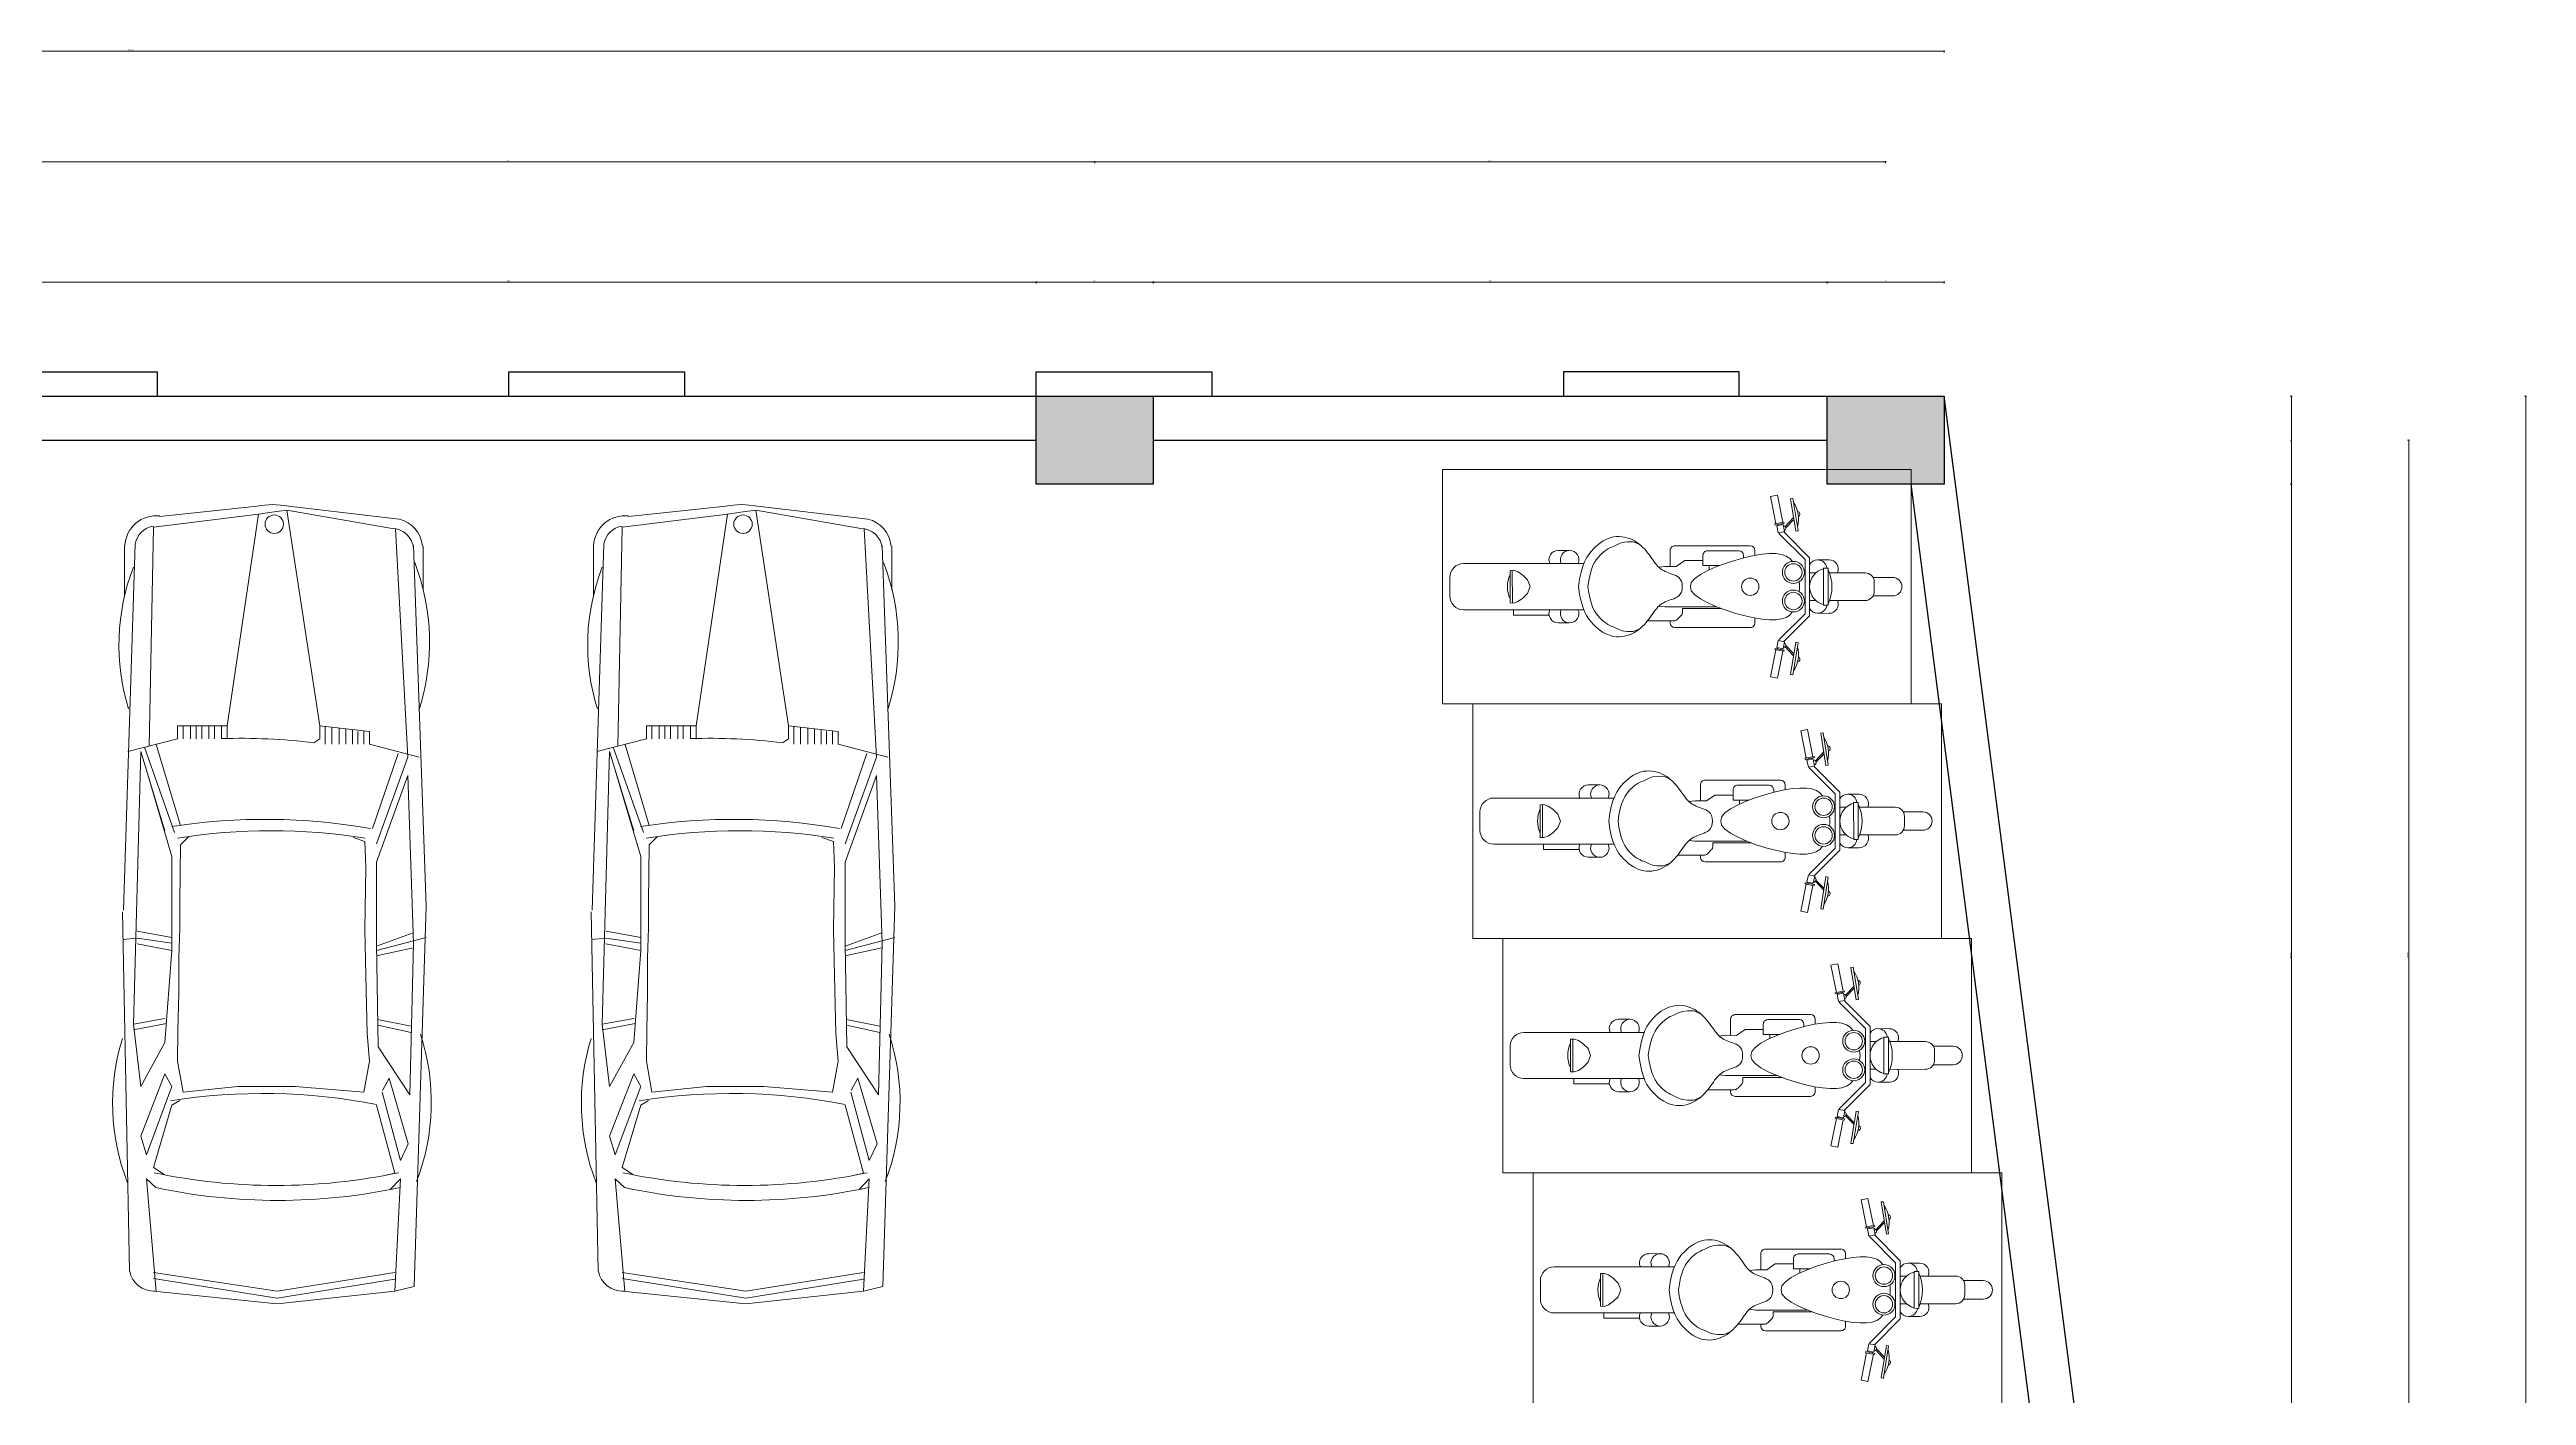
# Model space of a CAD drawing. Header units: inches. Extents: x -301229 to 1083107, y -854236 to 21026.
# Drawn here: x -14906 to 313, y -469480 to -461212 of the extents above; entities that cross this region are included whole.
import ezdxf

# ---------------------------------------------------------------- set-up
doc = ezdxf.new("R2010")
doc.units = ezdxf.units.IN
doc.header["$MEASUREMENT"] = 0
doc.layers.add('Furniture', color=96, linetype='Continuous', lineweight=13)
doc.layers.add('wall', color=10, linetype='Continuous', lineweight=30)
doc.dimstyles.new('Copy of Standard', dxfattribs={"dimtxt": 8, "dimasz": 5, "dimexe": 4, "dimexo": 0.0625, "dimgap": 1.5, "dimtad": 1, "dimdec": 1, "dimzin": 0, "dimdsep": 46, "dimlunit": 4, "dimtxsty": 'Standard', "dimblk": 'OBLIQUE', "dimcen": 0.09, "dimclrd": 1, "dimclre": 1, "dimclrt": 3, "dimadec": 0, "dimazin": 0, "dimtfac": 1, "dimtdec": 1, "dimtix": 1, "dimtofl": 0, "dimtmove": 1, "dimatfit": 3, "dimfxl": 8, "dimfxlon": 1, "dimtolj": 1, "dimtzin": 0, "dimlwd": 15, "dimlwe": 15, "dimarcsym": 0})

# ---------------------------------------------------------------- blocks, each defined once
blk = doc.blocks.new('BMW-P')
for p, q in [((0.223, 0.782), (2.303, 0.847)), ((2.313, 0.854), (4.353, 0.814)), ((2.461, 0.77), (2.47, 0.851)), ((0.234, 0.841), (0.516, 0.841)), ((1.402, 0.822), (1.329, 0.54)), ((1.862, 0.557), (1.378, 0.728)), ((2.95, 0.79), (1.402, 0.749)), ((1.853, 0.612), (1.402, 0.749)), ((1.998, 0.572), (1.507, 0.717)), ((2.422, 0.769), (2.458, 0.572)), ((2.461, 0.77), (2.49, 0.572)), ((2.494, 0.77), (2.531, 0.572)), ((2.95, 0.79), (2.918, 0.612)), ((2.982, 0.79), (2.946, 0.604)), ((3.305, 0.749), (2.95, 0.79)), ((3.305, 0.749), (3.055, 0.612)), ((3.587, 0.749), (3.232, 0.612)), ((3.692, 0.717), (3.305, 0.572)), ((3.692, 0.717), (3.587, 0.749)), ((3.829, 0.717), (4.468, 0.662)), ((3.878, 0.664), (3.829, 0.717)), ((0.009, 0.089), (0.067, 0.641)), ((0.055, 0.08), (0.128, 0.677)), ((0.128, 0.677), (1.371, 0.702)), ((1.822, 0.524), (1.362, 0.661)), ((2.531, 0.572), (1.998, 0.572)), ((3.055, 0.612), (2.531, 0.572)), ((3.305, 0.572), (3.232, 0.612)), ((3.383, 0.527), (3.41, 0.572)), ((3.765, 0.677), (3.41, 0.572)), ((3.803, 0.617), (3.765, 0.677)), ((4.361, 0.677), (4.466, -0.025)), ((4.394, 0.677), (4.507, -0.025)), ((4.466, 0.677), (4.539, -0.025)), ((1.257, 0.54), (1.257, 0.258)), ((1.329, 0.54), (1.257, 0.54)), ((1.329, 0.508), (1.257, 0.508)), ((1.329, 0.467), (1.257, 0.467)), ((1.329, 0.467), (1.257, 0.467)), ((1.329, 0.435), (1.257, 0.435)), ((1.932, 0.524), (1.884, 0.477)), ((2.258, 0.528), (1.932, 0.524)), ((2.404, 0.528), (2.258, 0.528)), ((2.574, 0.533), (2.404, 0.528)), ((2.772, 0.533), (2.574, 0.533)), ((2.989, 0.538), (2.772, 0.533)), ((3.16, 0.54), (2.989, 0.538)), ((3.337, 0.508), (3.16, 0.54)), ((3.337, 0.508), (3.305, 0.198)), ((1.329, 0.403), (1.257, 0.403)), ((1.329, 0.362), (1.257, 0.362)), ((1.329, 0.33), (1.257, 0.33)), ((1.329, 0.29), (1.257, 0.29)), ((1.329, 0.29), (1.257, 0.29)), ((0.055, 0.08), (1.257, 0.258)), ((1.329, 0.258), (1.257, 0.258)), ((1.329, 0.258), (1.328, 0.231)), ((3.305, 0.198), (3.305, 0.024)), ((0.041, -0.009), (0.055, 0.08)), ((3.305, 0.024), (3.305, -0.127)), ((0.082, -0.718), (0.009, -0.089)), ((0.031, -0.081), (0.041, -0.009)), ((1.257, -0.267), (0.031, -0.081)), ((0.136, -0.678), (0.031, -0.081)), ((3.305, -0.127), (3.337, -0.517)), ((4.466, -0.025), (4.361, -0.694)), ((4.507, -0.025), (4.399, -0.693)), ((4.539, -0.025), (4.466, -0.694)), ((1.289, -0.549), (1.257, -0.267)), ((1.329, -0.267), (1.257, -0.267)), ((1.353, -0.234), (1.329, -0.267)), ((1.361, -0.298), (1.26, -0.298)), ((1.361, -0.335), (1.264, -0.335)), ((1.361, -0.377), (1.269, -0.377)), ((1.361, -0.415), (1.273, -0.415)), ((1.361, -0.453), (1.278, -0.453)), ((1.361, -0.484), (1.289, -0.484)), ((1.361, -0.517), (1.289, -0.517)), ((1.361, -0.517), (1.289, -0.517)), ((1.361, -0.549), (1.289, -0.549)), ((1.434, -0.831), (1.361, -0.549)), ((1.913, -0.523), (1.89, -0.457)), ((2.06, -0.528), (1.913, -0.523)), ((2.413, -0.523), (2.06, -0.528)), ((2.673, -0.528), (2.413, -0.523)), ((3.003, -0.537), (2.673, -0.528)), ((3.16, -0.549), (3.003, -0.537)), ((3.337, -0.517), (3.16, -0.549)), ((1.434, -0.767), (0.137, -0.698)), ((1.84, -0.567), (1.413, -0.712)), ((1.926, -0.589), (1.434, -0.767)), ((2.031, -0.589), (1.539, -0.767)), ((2.031, -0.589), (2.49, -0.589)), ((2.508, -0.589), (2.432, -0.797)), ((2.531, -0.589), (2.458, -0.871)), ((2.49, -0.589), (3.078, -0.599)), ((2.563, -0.589), (2.517, -0.798)), ((2.923, -0.596), (2.961, -0.787)), ((2.956, -0.597), (2.998, -0.787)), ((3.352, -0.778), (3.078, -0.599)), ((3.327, -0.623), (3.256, -0.661)), ((3.629, -0.77), (3.256, -0.661)), ((3.724, -0.726), (3.337, -0.621)), ((3.797, -0.694), (3.41, -0.589)), ((3.808, -0.643), (3.797, -0.694)), ((3.89, -0.666), (3.829, -0.726)), ((4.466, -0.694), (3.829, -0.726)), ((4.466, -0.694), (4.439, -0.804)), ((2.281, -0.871), (0.232, -0.799)), ((1.539, -0.767), (2.49, -0.799)), ((4.439, -0.804), (2.281, -0.871)), ((2.49, -0.799), (3.352, -0.778)), ((3.724, -0.726), (3.629, -0.77)), ((0.235, -0.855), (0.485, -0.855))]:
    blk.add_line(p, q)
blk.add_circle((0.111, -0.009), 0.0524)
for centre, radius, start, end in [((0.797, -0.359), 1.232, 72.8697, 111.0375), ((3.399, -0.344), 1.253, 68.805, 107.0539), ((0.244, 0.66), 0.181, 93.1985, 186.1702), ((0.244, 0.66), 0.123, 99.8659, 171.9709), ((4.329, 0.677), 0.137, 356.6335, 79.992), ((5.208, 0.04), 3.421, 171.0484, 190.0393), ((6.716, 0.056), 3.372, 171.0559, 191.0409), ((0.511, -0.02), 3.355, 348.0688, 11.9312), ((0.596, -0.029), 3.355, 348.0688, 11.9312), ((5.273, 0.008), 3.421, 171.0484, 188.9516), ((4.676, 0.177), 3.349, 178.0679, 187.0565), ((0.421, 0), 0.421, 167.8285, 192.1715), ((0.257, -0.678), 0.121, 180, 266.1859), ((0.251, -0.677), 0.174, 193.3925, 264.8056), ((0.781, 0.363), 1.254, 248.8831, 288.0834), ((3.394, 0.346), 1.247, 251.9166, 291.1169)]:
    blk.add_arc(centre, radius, start, end)
blk = doc.blocks.new('harley')
for p, q in [((3.24, 45.54), (2.75, 41.3)), ((7.22, 45.08), (6.73, 40.84)), ((1.56, 39.7), (0.68, 32.05)), ((5.76, 41.22), (3.78, 41.45)), ((6.64, 31.34), (7.52, 39.01)), ((-2.37, 29.81), (-2.09, 32.28)), ((-9.3, 23.22), (-3.08, 28.15)), ((-8.98, 22.2), (-2.78, 27.11)), ((-3.08, 28.15), (3.17, 27.43)), ((-2.78, 27.11), (3.05, 26.44)), ((-0.46, 30.87), (-0.35, 31.86)), ((-0.46, 30.87), (7.48, 29.95)), ((-0.35, 31.86), (7.6, 30.95)), ((0.34, 29.12), (0.19, 27.78)), ((9.41, 26.71), (3.17, 27.43)), ((6.15, 27.09), (6.3, 28.43)), ((7.48, 29.95), (7.6, 30.95)), ((9.14, 28.47), (9.42, 30.94)), ((-17.34, 22.76), (-11.36, 23.25)), ((-17.22, 21.26), (-17.34, 22.76)), ((-17.22, 21.26), (-11.24, 21.75)), ((-9.14, 25.83), (-16.23, 25.51)), ((-9.21, 26.33), (-16.21, 26.01)), ((-10.41, 23.67), (-12.12, 25.7)), ((-11.71, 25.72), (-10.12, 23.76)), ((-11.38, 23.5), (-11.13, 23.52)), ((-11.38, 23.5), (-11.22, 21.51)), ((-11.22, 21.51), (-10.97, 21.53)), ((-11.13, 23.52), (-10.97, 21.53)), ((-11.09, 23.02), (-10.86, 23.04)), ((-11.01, 22.02), (-10.78, 22.04)), ((-9.22, 22.18), (-8.98, 22.2)), ((8.89, 25.76), (3.05, 26.44)), ((13.8, 19.57), (8.89, 25.76)), ((14.35, 20.49), (9.41, 26.71)), ((14.79, 23.07), (21.62, 21.14)), ((14.97, 23.54), (21.71, 21.63)), ((17.26, 22.37), (15.26, 20.83)), ((15.52, 20.68), (17.66, 22.26)), ((-4.94, 16.43), (-6, 16.55)), ((14.03, 19.5), (13.8, 19.57)), ((15.74, 18.94), (15.52, 19.01)), ((16.2, 20.37), (15.58, 18.46)), ((15.82, 18.38), (15.58, 18.46)), ((16.44, 20.29), (15.82, 18.38)), ((16.04, 19.89), (15.82, 19.96)), ((21.61, 16.78), (15.9, 18.62)), ((16.44, 20.29), (16.2, 20.37)), ((22.07, 18.21), (16.36, 20.05)), ((21.61, 16.78), (22.07, 18.21)), ((-7.11, 15.67), (-8.98, -0.58)), ((7.72, 12.47), (8.26, 12.41)), ((9.14, 11.3), (8.36, 4.55)), ((8.55, 14.87), (9.61, 14.75)), ((10.49, 13.64), (8.61, -2.61)), ((-3.48, 7.93), (-4.77, -3.23)), ((-4.71, 0.6), (-3.74, 8.99)), ((5.2, 5.31), (4.31, 5.41)), ((5.04, 3.93), (5.44, 7.41)), ((-7.2, -0.28), (-6.24, 0.48)), ((-5.51, 0.69), (-4.71, 0.6)), ((7.25, 3.67), (5.04, 3.93)), ((6.12, 3.8), (5.67, -0.11)), ((-8.23, -6.65), (-7.57, -0.95)), ((-8.1, -1.68), (-7.66, -1.73)), ((-4.77, -3.23), (-4.76, -4.55)), ((7.51, -3.49), (4.04, -3.08)), ((-7.41, -20.61), (-10.4, -46.5)), ((-10.6, -23.35), (-10.88, -25.82)), ((-0.47, -47.65), (2.52, -21.75)), ((5, -25.15), (4.71, -27.62)), ((-7.76, -36.67), (-0.8, -37.48)), ((-7.75, -36.17), (-0.7, -36.99)), ((-7.76, -49.82), (-3.79, -50.28))]:
    blk.add_line(p, q)
for points in [[(-16.23, 25.51), (-16.23, 25.97), (-16.21, 26.01)], [(-9.14, 25.83), (-9.18, 26.29), (-9.21, 26.33)], [(-2.7, 24.33), (-3.43, 23.85), (-4.02, 23.13), (-4.47, 22.18), (-4.78, 21), (-4.95, 19.62), (-5, 18.03), (-4.93, 16.25), (-4.73, 14.3), (-4.41, 12.19), (-3.99, 10.02), (-3.47, 7.9), (-2.86, 5.93), (-2.18, 4.23), (-1.44, 2.9), (-0.64, 2.05), (0.21, 1.8)], [(8.17, 23.08), (8.77, 22.44), (9.18, 21.61), (9.4, 20.58), (9.44, 19.36), (9.29, 17.97), (8.98, 16.42), (8.5, 14.7), (7.86, 12.84), (7.07, 10.86), (6.17, 8.84), (5.18, 6.9), (4.14, 5.12), (3.09, 3.62), (2.06, 2.5), (1.09, 1.85), (0.21, 1.8)], [(14.79, 23.07), (14.93, 23.51), (14.97, 23.54)], [(21.62, 21.14), (21.72, 21.58), (21.71, 21.63)], [(0, 0), (-0.66, 0.03), (-1.21, -0.05), (-1.66, -0.23), (-2.02, -0.48), (-2.33, -0.79), (-2.58, -1.14), (-2.79, -1.51), (-2.98, -1.89), (-3.16, -2.26), (-3.35, -2.62), (-3.53, -2.97), (-3.72, -3.3), (-3.93, -3.62), (-4.15, -3.92), (-4.4, -4.21), (-4.67, -4.47), (-4.97, -4.72), (-5.3, -4.96), (-5.66, -5.19), (-6.04, -5.41), (-6.44, -5.63), (-6.85, -5.85), (-7.28, -6.09), (-7.72, -6.34), (-8.17, -6.61), (-8.61, -6.9), (-9.06, -7.22), (-9.5, -7.55), (-9.92, -7.92), (-10.33, -8.31), (-10.71, -8.72), (-11.06, -9.17), (-11.38, -9.65), (-11.66, -10.15), (-11.91, -10.68), (-12.11, -11.22), (-12.26, -11.78), (-12.37, -12.36), (-12.42, -12.94), (-12.41, -13.52), (-12.35, -14.11), (-12.23, -14.7), (-12.05, -15.28), (-11.82, -15.86), (-11.53, -16.45), (-11.19, -17.03), (-10.79, -17.61), (-10.35, -18.18), (-9.85, -18.76), (-9.28, -19.32), (-8.59, -19.88), (-7.78, -20.41), (-6.79, -20.93), (-5.62, -21.43), (-4.22, -21.89), (-2.58, -22.33)], [(0, 0), (0.65, -0.12), (1.16, -0.33), (1.56, -0.6), (1.86, -0.93), (2.09, -1.3), (2.25, -1.69), (2.37, -2.11), (2.47, -2.52), (2.57, -2.92), (2.66, -3.32), (2.76, -3.7), (2.87, -4.06), (3, -4.42), (3.15, -4.77), (3.32, -5.1), (3.53, -5.42), (3.76, -5.73), (4.03, -6.04), (4.33, -6.34), (4.65, -6.64), (4.99, -6.95), (5.34, -7.26), (5.7, -7.59), (6.07, -7.93), (6.44, -8.3), (6.81, -8.68), (7.18, -9.09), (7.53, -9.52), (7.86, -9.97), (8.16, -10.44), (8.44, -10.93), (8.68, -11.45), (8.88, -11.98), (9.05, -12.54), (9.16, -13.11), (9.23, -13.69), (9.26, -14.27), (9.23, -14.85), (9.14, -15.43), (9.01, -16), (8.81, -16.55), (8.56, -17.09), (8.25, -17.62), (7.89, -18.14), (7.48, -18.64), (7.01, -19.13), (6.5, -19.6), (5.94, -20.06), (5.32, -20.51), (4.63, -20.93), (3.84, -21.31), (2.92, -21.65), (1.85, -21.93), (0.59, -22.14), (-0.88, -22.28), (-2.58, -22.33)], [(5.67, -0.11), (4.18, -1.81), (3.91, -4.23), (3.6, -5.51)], [(-10.02, -8.02), (-10.39, -8.55), (-10.86, -9.47), (-11, -10.77), (-10.98, -11.83), (-10.81, -12.57), (-10.37, -13.8), (-10.29, -14.2), (-10.16, -14.62), (-9.99, -15.05), (-9.77, -15.5), (-9.5, -15.96), (-9.17, -16.43), (-8.8, -16.92), (-8.39, -17.38), (-7.94, -17.83), (-7.41, -18.26), (-6.76, -18.69), (-5.94, -19.12), (-4.91, -19.55), (-3.65, -19.98), (-2.35, -20.32)], [(7.93, -10.09), (8.17, -10.69), (8.42, -11.69), (8.26, -12.99), (8, -14.02), (7.66, -14.7), (6.96, -15.8), (6.78, -16.17), (6.56, -16.55), (6.3, -16.93), (5.98, -17.31), (5.61, -17.7), (5.19, -18.09), (4.72, -18.48), (4.21, -18.84), (3.67, -19.17), (3.06, -19.47), (2.32, -19.74), (1.42, -19.97), (0.33, -20.16), (-0.99, -20.28), (-2.35, -20.32)], [(-9.42, -27.97), (-10.31, -35.65), (-9.16, -35.79)], [(-3.76, -32.72), (-5.31, -33.12), (-6.5, -34.07), (-7.3, -35), (-7.73, -35.86), (-7.78, -36.63), (-7.76, -36.67)], [(-3.76, -32.72), (-2.37, -33.45), (-1.43, -34.65), (-0.86, -35.74), (-0.65, -36.68), (-0.77, -37.44), (-0.8, -37.48)]]:
    blk.add_lwpolyline(points)
for points in [[(-9.21, 21.99), (-9.31, 23.38), (-10.88, 23.26), (-10.77, 21.87)], [(13.98, 19.32), (14.39, 20.64), (15.89, 20.17), (15.47, 18.84)]]:
    blk.add_lwpolyline(points, close=True)
for centre, radius in [((-0.32, 24.28), 2.38), ((-0.32, 24.28), 1.88), ((5.84, 23.57), 2.38), ((5.84, 23.57), 1.88), ((1.69, 14.64), 1.88)]:
    blk.add_circle(centre, radius)
for centre, radius, start, end in [((5.23, 45.31), 2, 83.4161, 173.4161), ((5.23, 45.31), 2, 353.4161, 83.4161), ((3.55, 39.47), 2, 83.4161, 173.4161), ((5.54, 39.24), 2, 353.4161, 83.4161), ((-0.1, 32.05), 2, 60.8099, 173.4161), ((2.7, 23.71), 8.58, 57.9805, 108.8517), ((7.43, 31.18), 2, 353.3437, 105.9499), ((-12.76, 26.61), 0.547, 12.451, 171.1527), ((-0.38, 29.58), 2, 173.4161, 232.8637), ((-0.38, 29.58), 2, 90.0018, 173.4161), ((3.62, 31.41), 4, 187.8936, 338.9386), ((7.15, 28.7), 2, 353.3437, 76.7581), ((7.15, 28.7), 2, 293.8962, 353.3437), ((-12.44, 20.33), 6.42, 68.2756, 116.9781), ((-10.1, 23.22), 0.547, 15.0371, 173.7388), ((2.35, 20.39), 4.92, 70.8496, 95.9826), ((16.75, 16.96), 6.42, 49.8541, 98.5566), ((18.49, 23), 0.547, 355.6796, 154.3813), ((-6.11, 15.56), 1, 83.4161, 173.4161), ((15.12, 20.31), 0.547, 353.0935, 151.7952), ((8.14, 11.42), 1, 353.4161, 83.4161), ((9.5, 13.75), 1, 353.4161, 83.4161), ((-5.62, -0.3), 1, 83.4161, 128.3968), ((7.36, 4.67), 1, 263.4161, 353.4161), ((-7.99, -0.69), 1, 173.4161, 263.4161), ((-6.58, -1.06), 1, 128.3968, 173.4161), ((7.62, -2.49), 1, 263.4161, 353.4161), ((-8.89, -26.05), 2, 173.4161, 288.3513), ((-8.61, -23.58), 2, 173.4161, 288.3513), ((-8.61, -23.58), 2, 58.4809, 173.4161), ((3.01, -24.92), 2, 238.4809, 353.4161), ((3.01, -24.92), 2, 353.4161, 108.3513), ((2.72, -27.39), 2, 238.4809, 353.4161), ((-3.61, -31.27), 6.42, 239.0649, 287.7674), ((-7.42, -46.84), 3, 173.4161, 263.4161), ((-3.45, -47.3), 3, 263.4161, 353.4161)]:
    blk.add_arc(centre, radius, start, end)
blk = doc.blocks.new('Bike_Plan')
blk.add_blockref('harley', (17.34, 50.28))
blk = doc.blocks.new('_Oblique')
at = {"color": 0, "linetype": 'ByBlock', "lineweight": -2}
blk.add_line((-0.5, -0.5), (0.5, 0.5), dxfattribs=at)
blk = doc.blocks.new('*D1174')
at = {"layer": 'Defpoints', "color": 0, "transparency": 16777216}
for p in [(-3264, -463342), (-3264, -463882), (-1130, -463882)]:
    blk.add_point(p, dxfattribs=at)
at = {"layer": 'wall', "color": 1, "lineweight": 15, "transparency": 16777216}
for p, q in [((-1138, -463342), (-1126, -463342)), ((-1130, -463342), (-1130, -463882)), ((-1138, -463882), (-1126, -463882))]:
    blk.add_line(p, q, dxfattribs=at)
at = {"layer": 'wall', "color": 1, "lineweight": 15, "transparency": 16777216, "xscale": 5, "yscale": 5, "zscale": 5}
for p, rotation in [((-1130, -463342), 90), ((-1130, -463882), 270)]:
    blk.add_blockref('_Oblique', p, dxfattribs=dict(at, rotation=rotation))
at = {"layer": 'wall', "color": 3, "transparency": 16777216, "insert": (-1136, -463612), "char_height": 8, "attachment_point": 5, "rotation": 90}
blk.add_mtext("\\A1;45'", dxfattribs=at)
blk = doc.blocks.new('*D1175')
at = {"layer": 'Defpoints', "color": 0, "transparency": 16777216}
for p in [(-3264, -463882), (-2449, -469672), (-1130, -469672)]:
    blk.add_point(p, dxfattribs=at)
at = {"layer": 'wall', "color": 1, "lineweight": 15, "transparency": 16777216}
for p, q in [((-1138, -463882), (-1126, -463882)), ((-1130, -463882), (-1130, -469672)), ((-1138, -469672), (-1126, -469672))]:
    blk.add_line(p, q, dxfattribs=at)
at = {"layer": 'wall', "color": 1, "lineweight": 15, "transparency": 16777216, "xscale": 5, "yscale": 5, "zscale": 5}
for p, rotation in [((-1130, -463882), 90), ((-1130, -469672), 270)]:
    blk.add_blockref('_Oblique', p, dxfattribs=dict(at, rotation=rotation))
at = {"layer": 'wall', "color": 3, "transparency": 16777216, "insert": (-1136, -466777), "char_height": 8, "attachment_point": 5, "rotation": 90}
blk.add_mtext('\\A1;482\'-6"', dxfattribs=at)
blk = doc.blocks.new('*D1181')
at = {"layer": 'Defpoints', "color": 0, "transparency": 16777216}
for p in [(-3264, -463612), (-2449, -469942), (-410, -469942)]:
    blk.add_point(p, dxfattribs=at)
at = {"layer": 'wall', "color": 1, "lineweight": 15, "transparency": 16777216}
for p, q in [((-418, -463612), (-406, -463612)), ((-410, -463612), (-410, -469942)), ((-418, -469942), (-406, -469942))]:
    blk.add_line(p, q, dxfattribs=at)
at = {"layer": 'wall', "color": 1, "lineweight": 15, "transparency": 16777216, "xscale": 5, "yscale": 5, "zscale": 5}
for p, rotation in [((-410, -463612), 90), ((-410, -469942), 270)]:
    blk.add_blockref('_Oblique', p, dxfattribs=dict(at, rotation=rotation))
at = {"layer": 'wall', "color": 3, "transparency": 16777216, "insert": (-416, -466777), "char_height": 8, "attachment_point": 5, "rotation": 90}
blk.add_mtext('\\A1;527\'-6"', dxfattribs=at)
blk = doc.blocks.new('*D1184')
at = {"layer": 'Defpoints', "color": 0, "transparency": 16777216}
for p in [(-1130, -463342), (-1130, -484294), (309, -484294)]:
    blk.add_point(p, dxfattribs=at)
at = {"layer": 'wall', "color": 1, "lineweight": 15, "transparency": 16777216}
for p, q in [((301, -463342), (313, -463342)), ((309, -463342), (309, -484294)), ((301, -484294), (313, -484294))]:
    blk.add_line(p, q, dxfattribs=at)
at = {"layer": 'wall', "color": 1, "lineweight": 15, "transparency": 16777216, "xscale": 5, "yscale": 5, "zscale": 5}
for p, rotation in [((309, -463342), 90), ((309, -484294), 270)]:
    blk.add_blockref('_Oblique', p, dxfattribs=dict(at, rotation=rotation))
at = {"layer": 'wall', "color": 3, "transparency": 16777216, "insert": (304, -473818), "char_height": 8, "attachment_point": 5, "rotation": 90}
blk.add_mtext("\\A1;1746'", dxfattribs=at)
blk = doc.blocks.new('*D1201')
at = {"layer": 'Defpoints', "color": 0, "transparency": 16777216}
for p in [(-8484, -461902), (-15684, -463342), (-8484, -463342)]:
    blk.add_point(p, dxfattribs=at)
at = {"layer": 'wall', "color": 1, "lineweight": 15, "transparency": 16777216}
for p, q in [((-15684, -461910), (-15684, -461898)), ((-8484, -461910), (-8484, -461898)), ((-15684, -461902), (-8484, -461902))]:
    blk.add_line(p, q, dxfattribs=at)
at = {"layer": 'wall', "color": 1, "lineweight": 15, "transparency": 16777216, "xscale": 5, "yscale": 5, "zscale": 5, "rotation": 180}
blk.add_blockref('_Oblique', (-15684, -461902), dxfattribs=at)
at = {"layer": 'wall', "color": 1, "lineweight": 15, "transparency": 16777216, "xscale": 5, "yscale": 5, "zscale": 5}
blk.add_blockref('_Oblique', (-8484, -461902), dxfattribs=at)
at = {"layer": 'wall', "color": 3, "transparency": 16777216, "insert": (-12084, -461896), "char_height": 8, "attachment_point": 5}
blk.add_mtext("\\A1;600'", dxfattribs=at)
blk = doc.blocks.new('*D1202')
at = {"layer": 'Defpoints', "color": 0, "transparency": 16777216}
for p in [(-3624, -461902), (-8484, -463342), (-3624, -463342)]:
    blk.add_point(p, dxfattribs=at)
at = {"layer": 'wall', "color": 1, "lineweight": 15, "transparency": 16777216}
for p, q in [((-8484, -461910), (-8484, -461898)), ((-3624, -461910), (-3624, -461898)), ((-8484, -461902), (-3624, -461902))]:
    blk.add_line(p, q, dxfattribs=at)
at = {"layer": 'wall', "color": 1, "lineweight": 15, "transparency": 16777216, "xscale": 5, "yscale": 5, "zscale": 5, "rotation": 180}
blk.add_blockref('_Oblique', (-8484, -461902), dxfattribs=at)
at = {"layer": 'wall', "color": 1, "lineweight": 15, "transparency": 16777216, "xscale": 5, "yscale": 5, "zscale": 5}
blk.add_blockref('_Oblique', (-3624, -461902), dxfattribs=at)
at = {"layer": 'wall', "color": 3, "transparency": 16777216, "insert": (-6054, -461896), "char_height": 8, "attachment_point": 5}
blk.add_mtext("\\A1;405'", dxfattribs=at)
blk = doc.blocks.new('*D1207')
at = {"layer": 'Defpoints', "color": 0, "transparency": 16777216}
for p in [(-8844, -462640), (-15324, -463342), (-8844, -463342)]:
    blk.add_point(p, dxfattribs=at)
at = {"layer": 'wall', "color": 1, "lineweight": 15, "transparency": 16777216}
for p, q in [((-15324, -462648), (-15324, -462636)), ((-15324, -462640), (-8844, -462640)), ((-8844, -462648), (-8844, -462636))]:
    blk.add_line(p, q, dxfattribs=at)
at = {"layer": 'wall', "color": 1, "lineweight": 15, "transparency": 16777216, "xscale": 5, "yscale": 5, "zscale": 5, "rotation": 180}
blk.add_blockref('_Oblique', (-15324, -462640), dxfattribs=at)
at = {"layer": 'wall', "color": 1, "lineweight": 15, "transparency": 16777216, "xscale": 5, "yscale": 5, "zscale": 5}
blk.add_blockref('_Oblique', (-8844, -462640), dxfattribs=at)
at = {"layer": 'wall', "color": 3, "transparency": 16777216, "insert": (-12084, -462634), "char_height": 8, "attachment_point": 5}
blk.add_mtext("\\A1;540'", dxfattribs=at)
blk = doc.blocks.new('*D1208')
at = {"layer": 'Defpoints', "color": 0, "transparency": 16777216}
for p in [(-8124, -462640), (-8844, -463342), (-8124, -463342)]:
    blk.add_point(p, dxfattribs=at)
at = {"layer": 'wall', "color": 1, "lineweight": 15, "transparency": 16777216}
for p, q in [((-8844, -462648), (-8844, -462636)), ((-8844, -462640), (-8124, -462640)), ((-8124, -462648), (-8124, -462636))]:
    blk.add_line(p, q, dxfattribs=at)
at = {"layer": 'wall', "color": 1, "lineweight": 15, "transparency": 16777216, "xscale": 5, "yscale": 5, "zscale": 5, "rotation": 180}
blk.add_blockref('_Oblique', (-8844, -462640), dxfattribs=at)
at = {"layer": 'wall', "color": 1, "lineweight": 15, "transparency": 16777216, "xscale": 5, "yscale": 5, "zscale": 5}
blk.add_blockref('_Oblique', (-8124, -462640), dxfattribs=at)
at = {"layer": 'wall', "color": 3, "transparency": 16777216, "insert": (-8484, -462634), "char_height": 8, "attachment_point": 5}
blk.add_mtext("\\A1;60'", dxfattribs=at)
blk = doc.blocks.new('*D1209')
at = {"layer": 'Defpoints', "color": 0, "transparency": 16777216}
for p in [(-3984, -462640), (-8124, -463342), (-3984, -463342)]:
    blk.add_point(p, dxfattribs=at)
at = {"layer": 'wall', "color": 1, "lineweight": 15, "transparency": 16777216}
for p, q in [((-8124, -462648), (-8124, -462636)), ((-8124, -462640), (-3984, -462640)), ((-3984, -462648), (-3984, -462636))]:
    blk.add_line(p, q, dxfattribs=at)
at = {"layer": 'wall', "color": 1, "lineweight": 15, "transparency": 16777216, "xscale": 5, "yscale": 5, "zscale": 5, "rotation": 180}
blk.add_blockref('_Oblique', (-8124, -462640), dxfattribs=at)
at = {"layer": 'wall', "color": 1, "lineweight": 15, "transparency": 16777216, "xscale": 5, "yscale": 5, "zscale": 5}
blk.add_blockref('_Oblique', (-3984, -462640), dxfattribs=at)
at = {"layer": 'wall', "color": 3, "transparency": 16777216, "insert": (-6054, -462634), "char_height": 8, "attachment_point": 5}
blk.add_mtext("\\A1;345'", dxfattribs=at)
blk = doc.blocks.new('*D1210')
at = {"layer": 'Defpoints', "color": 0, "transparency": 16777216}
for p in [(-3264, -462640), (-3984, -463342), (-3264, -463342)]:
    blk.add_point(p, dxfattribs=at)
at = {"layer": 'wall', "color": 1, "lineweight": 15, "transparency": 16777216}
for p, q in [((-3984, -462648), (-3984, -462636)), ((-3984, -462640), (-3264, -462640)), ((-3264, -462648), (-3264, -462636))]:
    blk.add_line(p, q, dxfattribs=at)
at = {"layer": 'wall', "color": 1, "lineweight": 15, "transparency": 16777216, "xscale": 5, "yscale": 5, "zscale": 5, "rotation": 180}
blk.add_blockref('_Oblique', (-3984, -462640), dxfattribs=at)
at = {"layer": 'wall', "color": 1, "lineweight": 15, "transparency": 16777216, "xscale": 5, "yscale": 5, "zscale": 5}
blk.add_blockref('_Oblique', (-3264, -462640), dxfattribs=at)
at = {"layer": 'wall', "color": 3, "transparency": 16777216, "insert": (-3624, -462634), "char_height": 8, "attachment_point": 5}
blk.add_mtext("\\A1;60'", dxfattribs=at)
blk = doc.blocks.new('*D1163')
at = {"layer": 'Defpoints', "color": 0, "transparency": 16777216}
for p in [(-3264, -461222), (-25554, -462640), (-3264, -462640)]:
    blk.add_point(p, dxfattribs=at)
at = {"layer": 'wall', "color": 1, "lineweight": 15, "transparency": 16777216}
for p, q in [((-25554, -461230), (-25554, -461218)), ((-25554, -461222), (-3264, -461222)), ((-3264, -461230), (-3264, -461218))]:
    blk.add_line(p, q, dxfattribs=at)
at = {"layer": 'wall', "color": 1, "lineweight": 15, "transparency": 16777216, "xscale": 5, "yscale": 5, "zscale": 5, "rotation": 180}
blk.add_blockref('_Oblique', (-25554, -461222), dxfattribs=at)
at = {"layer": 'wall', "color": 1, "lineweight": 15, "transparency": 16777216, "xscale": 5, "yscale": 5, "zscale": 5}
blk.add_blockref('_Oblique', (-3264, -461222), dxfattribs=at)
at = {"layer": 'wall', "color": 3, "transparency": 16777216, "insert": (-14409, -461217), "char_height": 8, "attachment_point": 5}
blk.add_mtext('\\A1;1857\'-6"', dxfattribs=at)

msp = doc.modelspace()

# ---------------------------------------------------------------- hatches: boundary and pattern name
at = {"layer": 'wall'}
for points in [[(-8124.17, -463881.79), (-8124.17, -463341.79), (-8844.17, -463341.79), (-8844.17, -463881.79)], [(-3264.17, -463881.79), (-3264.17, -463341.79), (-3984.17, -463341.79), (-3984.17, -463881.79)]]:
    msp.add_hatch(color=2, dxfattribs=at).paths.add_polyline_path(points)

# ---------------------------------------------------------------- linework, layer by layer
at = {"layer": 'Furniture'}
for points in [[(-6346.82, -463791.79), (-6346.82, -465231.79), (-3466.82, -465231.79), (-3466.82, -463791.79), (-6346.82, -463791.79)], [(-6161.28, -465231.79), (-6161.28, -466671.79), (-3281.28, -466671.79), (-3281.28, -465231.79), (-6161.28, -465231.79)], [(-5975.74, -466671.79), (-5975.74, -468111.79), (-3095.74, -468111.79), (-3095.74, -466671.79), (-5975.74, -466671.79)], [(-5790.19, -468111.79), (-5790.19, -469551.79), (-2910.19, -469551.79), (-2910.19, -468111.79), (-5790.19, -468111.79)]]:
    msp.add_lwpolyline(points, dxfattribs=at)
at = {"layer": 'wall'}
for p, q in [((-15324.17, -463341.79), (-8844.17, -463341.79)), ((-8124.17, -463341.79), (-3984.17, -463341.79)), ((-1850.19, -474315.73), (-3264.17, -463341.79)), ((-15324.17, -463611.79), (-8844.17, -463611.79)), ((-8124.17, -463611.79), (-3984.17, -463611.79)), ((-2720.79, -469671.79), (-3466.82, -463881.79))]:
    msp.add_line(p, q, dxfattribs=at)
for points in [[(-15324.17, -463341.79), (-15324.17, -463191.79), (-14244.17, -463191.79), (-14244.17, -463341.79)], [(-12084.17, -463341.79), (-12084.17, -463191.79), (-11004.17, -463191.79), (-11004.17, -463341.79)], [(-8844.17, -463341.79), (-8844.17, -463191.79), (-7764.17, -463191.79), (-7764.17, -463341.79)], [(-4524.17, -463341.79), (-4524.17, -463191.79), (-5604.17, -463191.79), (-5604.17, -463341.79)], [(-8844.17, -463341.79), (-8124.17, -463341.79), (-8124.17, -463881.79), (-8844.17, -463881.79), (-8844.17, -463341.79)], [(-3984.17, -463341.79), (-3264.17, -463341.79), (-3264.17, -463881.79), (-3984.17, -463881.79), (-3984.17, -463341.79)]]:
    msp.add_lwpolyline(points, dxfattribs=at)
at = {"layer": 'wall', "color": 5, "lineweight": 0}
msp.add_lwpolyline([(-25554.17, -463341.79), (-25554.17, -470211.79), (-8844.17, -470211.79), (-8844.17, -476694.21), (-16044.17, -476694.21), (-16044.17, -483319.91), (-3494.14, -484352.21), (-1850.19, -474315.73), (-3264.17, -463341.79), (-25554.17, -463341.79)], dxfattribs=at)

# ---------------------------------------------------------------- block references
at = {"layer": 'Furniture'}
for name, p, xscale, yscale, zscale, rotation in [('Bike_Plan', (-6346.31, -464836.38), -28.35000000110473, 28.35000000108266, 28.35, 263.4161269575177), ('BMW-P', (-13534.52, -464007.36), -1081.876622609849, 1081.876622610725, 1081.876622610751, 89.99975861324981), ('BMW-P', (-10654.52, -464007.36), -1081.876622609849, 1081.876622610725, 1081.876622610751, 89.99975861324981), ('Bike_Plan', (-6160.76, -466276.38), -28.35000000110473, 28.35000000108266, 28.35, 263.4161269575177), ('Bike_Plan', (-5975.22, -467716.38), -28.35000000110473, 28.35000000108266, 28.35, 263.4161269575177), ('Bike_Plan', (-5789.68, -469156.38), -28.35000000110473, 28.35000000108266, 28.35, 263.4161269575177)]:
    msp.add_blockref(name, p, dxfattribs=dict(at, xscale=xscale, yscale=yscale, zscale=zscale, rotation=rotation))

# ---------------------------------------------------------------- dimensions: what is measured, and where the dimension line sits
at = {"layer": 'wall'}
for base, p1, p2, picture, middle in [((-3264.17, -461222.43), (-25554.17, -462639.56), (-3264.17, -462639.56), '*D1163', (-14409.17, -461216.93)), ((-8484.17, -461901.83), (-15684.17, -463341.79), (-8484.17, -463341.79), '*D1201', (-12084.17, -461896.33)), ((-3624.17, -461901.83), (-8484.17, -463341.79), (-3624.17, -463341.79), '*D1202', (-6054.17, -461896.33)), ((-8844.17, -462639.56), (-15324.17, -463341.79), (-8844.17, -463341.79), '*D1207', (-12084.17, -462634.06)), ((-8124.17, -462639.56), (-8844.17, -463341.79), (-8124.17, -463341.79), '*D1208', (-8484.17, -462634.06)), ((-3984.17, -462639.56), (-8124.17, -463341.79), (-3984.17, -463341.79), '*D1209', (-6054.17, -462634.06)), ((-3264.17, -462639.56), (-3984.17, -463341.79), (-3264.17, -463341.79), '*D1210', (-3624.17, -462634.06))]:
    dim = msp.add_linear_dim(base=base, p1=p1, p2=p2, dimstyle='Copy of Standard', dxfattribs=at)
    dim.commit()
    dim.dimension.update_dxf_attribs({"geometry": picture, "text_midpoint": middle})
for base, p1, p2, picture, middle in [((-1130.19, -463881.79), (-3264.17, -463341.79), (-3264.17, -463881.79), '*D1174', (-1135.69, -463611.79)), ((309.32, -484293.78), (-1130.19, -463341.79), (-1130.19, -484293.78), '*D1184', (303.82, -473817.78)), ((-410.19, -469941.79), (-3264.17, -463611.79), (-2448.55, -469941.79), '*D1181', (-415.69, -466776.79)), ((-1130.19, -469671.79), (-3264.17, -463881.79), (-2448.55, -469671.79), '*D1175', (-1135.69, -466776.79))]:
    dim = msp.add_linear_dim(base=base, p1=p1, p2=p2, angle=90, dimstyle='Copy of Standard', dxfattribs=at)
    dim.commit()
    dim.dimension.update_dxf_attribs({"geometry": picture, "text_midpoint": middle})

doc.saveas('drawing.dxf')
